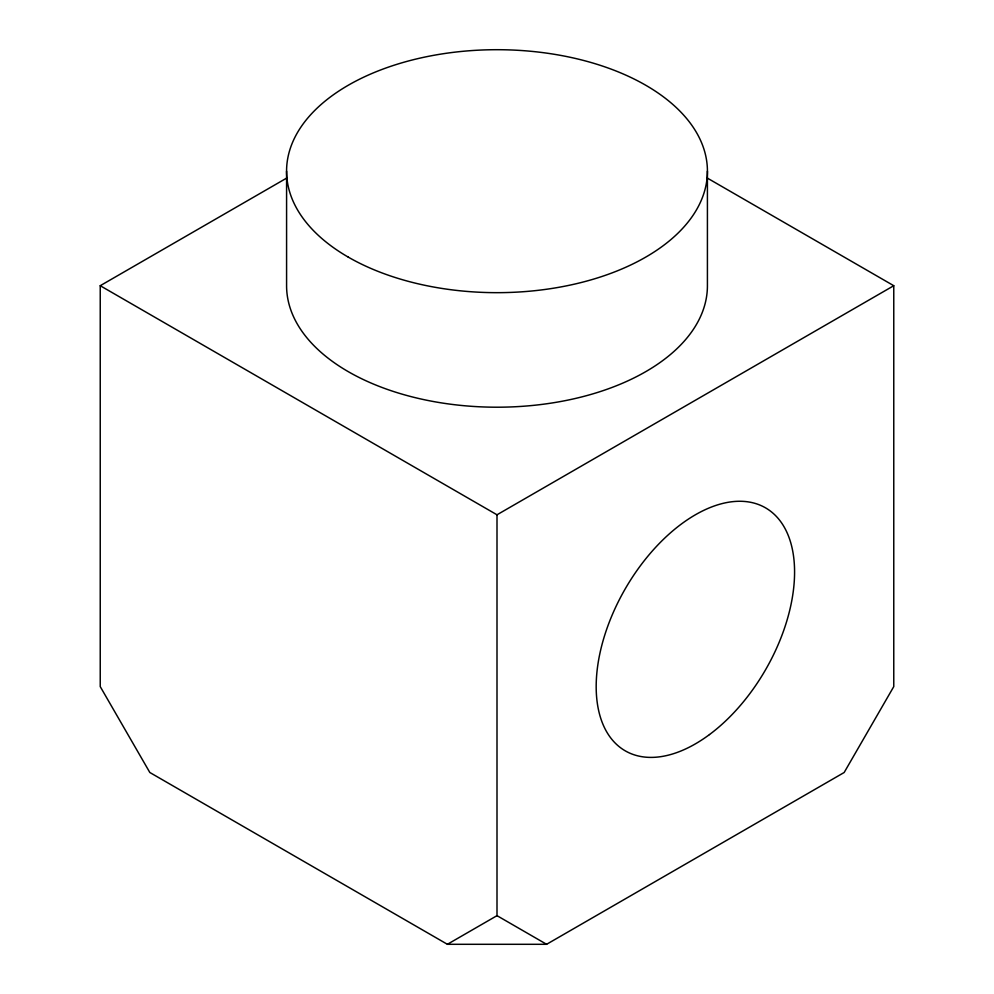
<?xml version="1.0" encoding="UTF-8"?>
<svg xmlns="http://www.w3.org/2000/svg" width="994" height="994" viewBox="0 0 994 994"><rect width="100%" height="100%" fill="white"/><g stroke="black" fill="none" stroke-linecap="round" stroke-linejoin="round"><path stroke-width="1.49" d="M706.809 177.789L893.768 285.713L893.768 686.593L844.167 772.5L546.601 944.3L447.399 944.3L149.833 772.5L100.232 686.593L100.232 285.713L287.191 177.789M100.232 285.713L497 514.793L893.768 285.713M447.399 944.3L497 915.66L497 514.793M497 915.66L546.601 944.3M707.417 171.179L707.417 285.713A210.417 121.479 0 0 1 497 407.205A210.417 121.479 0 0 1 286.583 285.713L286.583 171.179M709.467 734.578A140.278 80.986 -60 0 0 773.369 513.525A140.278 80.986 -60 0 0 603.308 639.875A140.278 80.986 -60 0 0 709.467 734.578M348.211 257.086A210.417 121.479 0 0 0 700.248 202.627A210.417 121.479 0 0 0 442.541 53.838A210.417 121.479 0 0 0 348.211 257.086"/></g></svg>
